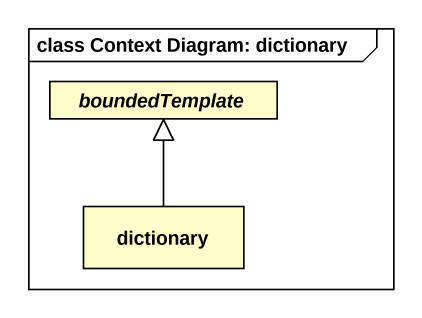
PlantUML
@startuml
mainframe class Context Diagram: dictionary
hide circle
hide empty members
abstract class boundedTemplate
class dictionary
dictionary -up-|> boundedTemplate
@enduml
